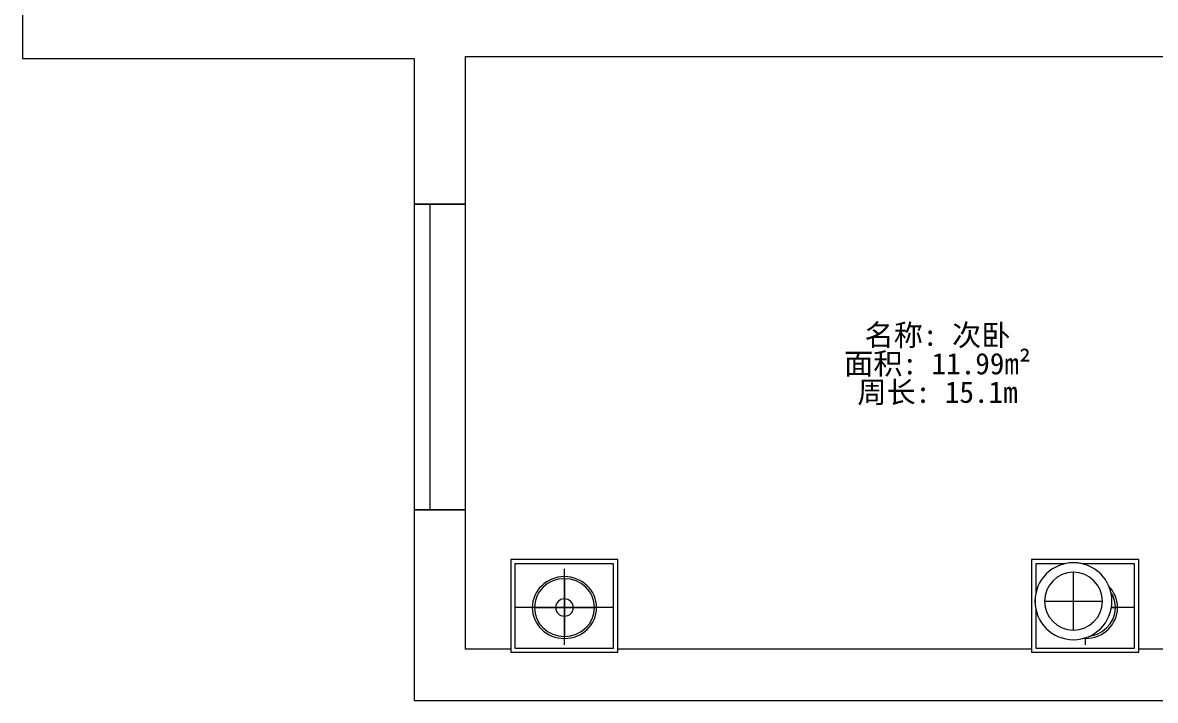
# Model space of a CAD drawing. Header units: millimetres. Extents: x 51796 to 66206, y 23248 to 37834.
# Drawn here: x 51796 to 57089, y 23248 to 26416 of the extents above; entities that cross this region are included whole.
import ezdxf

# ---------------------------------------------------------------- set-up
doc = ezdxf.new("R2010")
doc.units = ezdxf.units.MM
doc.header["$LTSCALE"] = 1000
doc.linetypes.add('ACAD_ISO07W100', pattern=[3, 0, -3])
for name, color, linetype, lineweight in [('BS-非承重墙', 255, 'CONTINUOUS', 13), ('DS-定制柜体', 4, 'CONTINUOUS', 13), ('DS-活动家具', 4, 'CONTINUOUS', 13), ('DS-门窗', 255, 'CONTINUOUS', 13), ('RC-灯具', 30, 'CONTINUOUS', 13), ('SH-文字标注', 2, 'CONTINUOUS', 13)]:
    doc.layers.add(name, color=color, linetype=linetype, lineweight=lineweight)
doc.styles.add('T_14_SimSun', font='', dxfattribs={"height": 125})
doc.styles.get('T_14_SimSun').set_extended_font_data('SimSun')

# ---------------------------------------------------------------- blocks, each defined once
blk = doc.blocks.new('CUMSTOM_e91430225ef799c3b19bb267637a228e_a1a7f2a7f2144db2a85c0a8fa787266469e551c0-40e7-4b82-864f-cc4b9683fd08')
at = {"layer": 'DS-门窗', "color": 60, "linetype": 'Continuous'}
for p, q in [((-5135, -4973), (-5375, -4973)), ((-5375, -4973), (-5375, -6403)), ((-5295, -4973.01), (-5295, -4973)), ((-5215, -4973.01), (-5215, -4973)), ((-5375, -6403), (-5135, -6403)), ((-5295, -6403), (-5295, -6402.99)), ((-5215, -6403), (-5215, -6402.99))]:
    blk.add_line(p, q, dxfattribs=at)
blk = doc.blocks.new('LEGEND_a0c6cf5950673d6fe147884e4e93b73f_e23e0b045eba48acabedbf664f151b3c')
at = {"color": 7, "linetype": 'ACAD_ISO07W100', "ltscale": 24}
blk.add_wipeout([(153.5, 472.8), (161.5, 476.8), (649.5, 476.8), (653.5, 468.8), (653.5, 30.8), (645.5, 26.8), (157.5, 26.8), (153.5, 34.8), (153.5, 34.8)], dxfattribs=at).dxf.layer = 'DS-活动家具'
at = {"layer": 'DS-活动家具', "color": 134, "linetype": 'Continuous'}
for p, q in [((653.5, 476.8), (153.5, 476.8)), ((153.5, 476.8), (153.5, 26.8)), ((653.5, 26.8), (653.5, 476.8)), ((633.5, 456.8), (173.5, 456.8)), ((173.5, 456.8), (173.5, 46.8)), ((633.5, 46.8), (633.5, 456.8)), ((153.5, 26.8), (653.5, 26.8)), ((173.5, 46.8), (633.5, 46.8))]:
    blk.add_line(p, q, dxfattribs=at)
at = {"color": 7, "linetype": 'ACAD_ISO07W100', "ltscale": 24}
blk.add_wipeout([(402.8, 259.6), (444.5, 259.6), (444.4, 257.4), (444.2, 255.3), (444, 253.1), (443.6, 250.9), (443, 248.8), (442.4, 246.7), (441.7, 244.7), (440.9, 242.7), (439.9, 240.7), (438.9, 238.8), (437.7, 236.9), (436.5, 235.1), (435.2, 233.4), (433.7, 231.7), (432.2, 230.1), (430.7, 228.6), (429, 227.2), (427.3, 225.9), (425.5, 224.7), (423.6, 223.5), (421.7, 222.5), (419.7, 221.5), (417.7, 220.7), (415.6, 220), (413.6, 219.3), (411.4, 218.8), (409.3, 218.4), (407.1, 218.2), (404.9, 218), (402.8, 217.9), (402.8, 217.9)], dxfattribs=at).dxf.layer = 'DS-活动家具'
blk.add_wipeout([(402.8, 399.6), (410.1, 399.4), (417.4, 398.8), (424.7, 397.9), (431.9, 396.6), (439, 394.8), (446, 392.8), (452.9, 390.3), (459.7, 387.5), (466.3, 384.3), (472.8, 380.9), (479, 377), (485.1, 372.9), (490.9, 368.4), (496.5, 363.6), (501.8, 358.6), (506.8, 353.3), (511.6, 347.7), (516, 341.9), (520.2, 335.9), (524, 329.6), (527.5, 323.2), (530.7, 316.6), (533.5, 309.8), (535.9, 302.9), (538, 295.8), (539.7, 288.7), (541, 281.5), (542, 274.2), (542.6, 266.9), (542.8, 259.6), (444.5, 259.6), (444.4, 261.8), (444.3, 264), (444, 266.2), (443.6, 268.3), (443.1, 270.4), (442.4, 272.5), (441.7, 274.6), (440.9, 276.6), (439.9, 278.6), (438.9, 280.5), (437.8, 282.3), (436.5, 284.1), (435.2, 285.9), (433.8, 287.5), (432.3, 289.1), (430.7, 290.6), (429, 292), (427.3, 293.4), (425.5, 294.6), (423.6, 295.8), (421.7, 296.8), (419.7, 297.7), (417.7, 298.6), (415.7, 299.3), (413.6, 299.9), (411.4, 300.4), (409.3, 300.8), (407.1, 301.1), (404.9, 301.3), (402.8, 301.3), (402.8, 301.3)], dxfattribs=at).dxf.layer = 'DS-活动家具'
blk.add_wipeout([(262.8, 259.6), (263, 267), (263.5, 274.3), (264.5, 281.5), (265.8, 288.7), (267.6, 295.9), (269.6, 302.9), (272.1, 309.8), (274.9, 316.6), (278, 323.2), (281.5, 329.6), (285.4, 335.9), (289.5, 341.9), (294, 347.7), (298.7, 353.3), (303.8, 358.6), (309.1, 363.7), (314.7, 368.4), (320.5, 372.9), (326.5, 377), (332.8, 380.9), (339.2, 384.4), (345.8, 387.5), (352.6, 390.3), (359.5, 392.8), (366.5, 394.8), (373.7, 396.6), (380.9, 397.9), (388.1, 398.8), (395.5, 399.4), (402.8, 399.6), (402.8, 301.3), (400.6, 301.3), (398.4, 301.1), (396.2, 300.8), (394.1, 300.4), (392, 299.9), (389.9, 299.3), (387.8, 298.6), (385.8, 297.7), (383.8, 296.8), (381.9, 295.7), (380, 294.6), (378.2, 293.4), (376.5, 292), (374.9, 290.6), (373.3, 289.1), (371.8, 287.5), (370.3, 285.9), (369, 284.1), (367.8, 282.3), (366.6, 280.5), (365.6, 278.6), (364.7, 276.6), (363.8, 274.6), (363.1, 272.5), (362.5, 270.4), (362, 268.3), (361.6, 266.1), (361.3, 264), (361.1, 261.8), (361.1, 259.6), (361.1, 259.6)], dxfattribs=at).dxf.layer = 'DS-活动家具'
blk.add_wipeout([(402.8, 119.6), (402.8, 217.9), (405, 218), (407.1, 218.1), (409.3, 218.4), (411.5, 218.8), (413.6, 219.3), (415.7, 220), (417.7, 220.7), (419.7, 221.5), (421.7, 222.5), (423.6, 223.5), (425.5, 224.6), (427.3, 225.9), (429, 227.2), (430.7, 228.6), (432.3, 230.1), (433.8, 231.7), (435.2, 233.4), (436.5, 235.1), (437.8, 236.9), (438.9, 238.8), (439.9, 240.7), (440.9, 242.7), (441.7, 244.7), (442.4, 246.7), (443.1, 248.8), (443.6, 251), (444, 253.1), (444.3, 255.3), (444.4, 257.4), (444.5, 259.6), (542.8, 259.6), (542.6, 252.3), (542, 245), (541, 237.7), (539.7, 230.5), (538, 223.4), (535.9, 216.4), (533.5, 209.4), (530.7, 202.7), (527.5, 196.1), (524, 189.6), (520.2, 183.4), (516, 177.3), (511.6, 171.5), (506.8, 165.9), (501.8, 160.6), (496.4, 155.6), (490.9, 150.8), (485, 146.4), (479, 142.2), (472.8, 138.4), (466.3, 134.9), (459.7, 131.7), (452.9, 128.9), (446, 126.5), (439, 124.4), (431.9, 122.7), (424.7, 121.4), (417.4, 120.4), (410.1, 119.8), (410.1, 119.8)], dxfattribs=at).dxf.layer = 'DS-活动家具'
blk.add_wipeout([(361.1, 259.6), (402.8, 259.6), (402.8, 217.9), (400.6, 218), (398.4, 218.2), (396.2, 218.4), (394.1, 218.8), (392, 219.4), (389.9, 220), (387.8, 220.7), (385.8, 221.5), (383.8, 222.5), (381.9, 223.5), (380.1, 224.7), (378.3, 225.9), (376.5, 227.2), (374.9, 228.6), (373.3, 230.1), (371.8, 231.7), (370.4, 233.4), (369, 235.1), (367.8, 236.9), (366.7, 238.8), (365.6, 240.7), (364.7, 242.7), (363.8, 244.7), (363.1, 246.7), (362.5, 248.8), (362, 251), (361.6, 253.1), (361.3, 255.3), (361.1, 257.5), (361.1, 257.5)], dxfattribs=at).dxf.layer = 'DS-活动家具'
blk.add_wipeout([(361.1, 259.6), (361.1, 261.8), (361.3, 264), (361.6, 266.2), (362, 268.3), (362.5, 270.4), (363.1, 272.5), (363.9, 274.6), (364.7, 276.6), (365.6, 278.6), (366.7, 280.5), (367.8, 282.3), (369, 284.1), (370.4, 285.9), (371.8, 287.5), (373.3, 289.1), (374.9, 290.6), (376.5, 292), (378.3, 293.4), (380.1, 294.6), (381.9, 295.7), (383.9, 296.8), (385.8, 297.7), (387.8, 298.5), (389.9, 299.3), (392, 299.9), (394.1, 300.4), (396.3, 300.8), (398.4, 301.1), (400.6, 301.3), (402.8, 301.3), (402.8, 259.6), (402.8, 259.6)], dxfattribs=at).dxf.layer = 'DS-活动家具'
blk.add_wipeout([(402.8, 301.3), (405, 301.3), (407.1, 301.1), (409.3, 300.8), (411.5, 300.4), (413.6, 299.9), (415.7, 299.3), (417.7, 298.5), (419.7, 297.7), (421.7, 296.8), (423.6, 295.7), (425.5, 294.6), (427.3, 293.3), (429, 292), (430.7, 290.6), (432.3, 289.1), (433.8, 287.5), (435.2, 285.9), (436.5, 284.1), (437.7, 282.3), (438.9, 280.5), (439.9, 278.5), (440.9, 276.6), (441.7, 274.6), (442.4, 272.5), (443, 270.4), (443.6, 268.3), (444, 266.1), (444.2, 264), (444.4, 261.8), (444.5, 259.6), (402.8, 259.6), (402.8, 259.6)], dxfattribs=at).dxf.layer = 'DS-活动家具'
at = {"layer": 'DS-活动家具', "color": 134, "linetype": 'Continuous'}
for p, q in [((402.8, 301.3), (402.8, 399.6)), ((402.8, 399.6), (402.8, 301.3)), ((542.8, 259.6), (444.5, 259.6)), ((444.5, 259.6), (542.8, 259.6))]:
    blk.add_line(p, q, dxfattribs=at)
at = {"color": 7, "linetype": 'ACAD_ISO07W100', "ltscale": 24}
blk.add_wipeout([(262.8, 259.6), (361.1, 259.6), (361.1, 257.4), (361.3, 255.3), (361.6, 253.1), (362, 250.9), (362.5, 248.8), (363.1, 246.7), (363.8, 244.7), (364.7, 242.6), (365.6, 240.7), (366.7, 238.8), (367.8, 236.9), (369, 235.1), (370.4, 233.4), (371.8, 231.7), (373.3, 230.1), (374.9, 228.6), (376.5, 227.2), (378.3, 225.9), (380.1, 224.6), (381.9, 223.5), (383.8, 222.5), (385.8, 221.5), (387.8, 220.7), (389.9, 219.9), (392, 219.3), (394.1, 218.8), (396.3, 218.4), (398.4, 218.1), (400.6, 218), (402.8, 217.9), (402.8, 119.6), (395.4, 119.8), (388.1, 120.4), (380.9, 121.4), (373.7, 122.7), (366.5, 124.4), (359.5, 126.5), (352.6, 128.9), (345.8, 131.7), (339.2, 134.9), (332.8, 138.4), (326.5, 142.2), (320.5, 146.4), (314.7, 150.8), (309.1, 155.6), (303.8, 160.6), (298.7, 166), (294, 171.5), (289.5, 177.3), (285.4, 183.4), (281.5, 189.6), (278, 196.1), (274.9, 202.7), (272.1, 209.5), (269.6, 216.4), (267.5, 223.4), (265.8, 230.5), (264.5, 237.7), (263.5, 245), (263, 252.3), (263, 252.3)], dxfattribs=at).dxf.layer = 'DS-活动家具'
at = {"layer": 'DS-活动家具', "color": 134, "linetype": 'Continuous'}
for p, q in [((402.8, 439.8), (402.8, 71.6)), ((402.8, 301.3), (402.8, 259.6)), ((402.8, 259.6), (402.8, 301.3)), ((173.5, 259.6), (633.5, 259.6)), ((361.1, 259.6), (262.8, 259.6)), ((262.8, 259.6), (361.1, 259.6)), ((361.1, 259.6), (402.8, 259.6)), ((402.8, 259.6), (361.1, 259.6)), ((402.8, 259.6), (444.5, 259.6)), ((402.8, 217.9), (402.8, 259.6)), ((402.8, 259.6), (402.8, 217.9)), ((444.5, 259.6), (402.8, 259.6)), ((402.8, 119.6), (402.8, 217.9)), ((402.8, 217.9), (402.8, 119.6))]:
    blk.add_line(p, q, dxfattribs=at)
for radius, start, end in [(150, 0, 180), (140, 90, 180), (140, 0, 180), (140, 0, 90), (41.7, 90, 180), (41.7, 90, 180), (41.7, 0, 180), (41.7, 0, 90), (41.7, 0, 90), (150, 180, 0), (140, 180, 270), (140, 180, 0), (41.7, 180, 270), (41.7, 180, 270), (41.7, 180, 0), (41.7, 270, 360), (41.7, 270, 360), (140, 270, 360)]:
    blk.add_arc((402.8, 259.6), radius, start, end, dxfattribs=at)
blk = doc.blocks.new('LEGEND_ae79420d0b4e8640368d5d5d9634b0d7_177ea462afc6485a98b173eb7e40190a')
at = {"color": 7, "linetype": 'ACAD_ISO07W100', "ltscale": 24}
blk.add_wipeout([(90.6, 90), (92.6, 98), (93.6, 106), (94.6, 114), (95.6, 122), (96.6, 130), (97.6, 138), (110.6, 166), (115.6, 174), (124.6, 192), (164.6, 232), (188.6, 244), (214.6, 258), (224.6, 259), (232.6, 261), (244.6, 262), (252.6, 263), (260.6, 265), (272.6, 266), (280.6, 265), (288.6, 263), (296.6, 262), (304.6, 261), (312.6, 260), (320.6, 259), (374.6, 233), (416.6, 191), (441.6, 141), (442.6, 133), (443.6, 125), (445.6, 117), (446.6, 105), (448.6, 97), (449.6, 85), (448.6, 77), (446.6, 69), (445.6, 61), (444.6, 53), (443.6, 45), (442.6, 37), (440.6, 29), (429.6, 7), (424.6, -1), (415.6, -19), (375.6, -59), (351.6, -71), (325.6, -85), (315.6, -86), (307.6, -88), (295.6, -89), (287.6, -91), (275.6, -92), (267.6, -93), (259.6, -91), (251.6, -90), (243.6, -89), (235.6, -88), (227.6, -87), (219.6, -86), (165.6, -60), (123.6, -18), (98.6, 32), (97.6, 40), (96.6, 48), (94.6, 56), (93.6, 68), (92.6, 76), (90.6, 84), (90.6, 84)], dxfattribs=at).dxf.layer = 'RC-灯具'
at = {"layer": 'RC-灯具', "color": 134, "linetype": 'Continuous'}
for p, q in [((270.1, 221.5), (270.1, -48.5)), ((135.1, 86.5), (405.1, 86.5))]:
    blk.add_line(p, q, dxfattribs=at)
for radius, start, end in [(180, 0, 180), (135, 0, 180), (180, 180, 0), (135, 180, 0)]:
    blk.add_arc((270.1, 86.5), radius, start, end, dxfattribs=at)
blk = doc.blocks.new('CUMSTOM_5159f37cc306a04c0a50fe8602b73508_c47395e3235b472b87dcf7036fbbb36e')
at = {"layer": 'DS-定制柜体', "color": 134, "linetype": 'Continuous'}
for p, q in [((-5303, -4973), (-5303, -6403)), ((-5135, -4973), (-5303, -4973)), ((-5135, -6403), (-5135, -4973)), ((-5303, -6403), (-5135, -6403))]:
    blk.add_line(p, q, dxfattribs=at)

msp = doc.modelspace()

# ---------------------------------------------------------------- linework, layer by layer
at = {"layer": 'BS-非承重墙', "color": 255, "linetype": 'Continuous'}
for p, q in [((51796, 26868.4), (51796, 26247.9)), ((53866, 26257.9), (57736, 26257.9)), ((53866, 25567.9), (53866, 26257.9)), ((51796, 26247.9), (52036, 26247.9)), ((52036, 26247.9), (53626, 26247.9)), ((53626, 26247.9), (53626, 25567.9)), ((53626, 25567.9), (53866, 25567.9)), ((53626, 25567.9), (53626, 24137.9)), ((53866, 24137.9), (53866, 25567.9)), ((53626, 24137.9), (53626, 23487.9)), ((53866, 24137.9), (53626, 24137.9)), ((53866, 23487.9), (53866, 24137.9)), ((53626, 23487.9), (53626, 23247.9)), ((58646, 23487.9), (53866, 23487.9)), ((53626, 23247.9), (58886, 23247.9))]:
    msp.add_line(p, q, dxfattribs=at)

# ---------------------------------------------------------------- block references
at = {"layer": 'DS-定制柜体', "color": 7}
msp.add_blockref('CUMSTOM_5159f37cc306a04c0a50fe8602b73508_c47395e3235b472b87dcf7036fbbb36e', (59001, 30540.9), dxfattribs=at)
at = {"layer": 'DS-门窗', "color": 7}
msp.add_blockref('CUMSTOM_e91430225ef799c3b19bb267637a228e_a1a7f2a7f2144db2a85c0a8fa787266469e551c0-40e7-4b82-864f-cc4b9683fd08', (59001, 30540.9), dxfattribs=at)

# ---------------------------------------------------------------- texts
at = {"layer": 'SH-文字标注', "color": 2, "insert": (56071, 24816.2), "char_height": 100, "attachment_point": 5, "line_spacing_factor": 0.8, "style": 'T_14_SimSun'}
msp.add_mtext('名称: 次卧^J面积: 11.99m²^J周长: 15.1m', dxfattribs=at)

# ---------------------------------------------------------------- next in the draw order: block references
at = {"layer": 'DS-活动家具', "color": 7, "xscale": 1.002253989139466, "yscale": 0.9632955533706841, "rotation": 180.0000088000469}
for p in [(54731.5, 23931.8), (57165.7, 23931.8)]:
    msp.add_blockref('LEGEND_a0c6cf5950673d6fe147884e4e93b73f_e23e0b045eba48acabedbf664f151b3c', p, dxfattribs=at)

# ---------------------------------------------------------------- next in the draw order: block references
at = {"layer": 'RC-灯具', "color": 7, "rotation": 90.00000419434333}
msp.add_blockref('LEGEND_ae79420d0b4e8640368d5d5d9634b0d7_177ea462afc6485a98b173eb7e40190a', (56792.8, 23441.4), dxfattribs=at)

doc.saveas('drawing.dxf')
